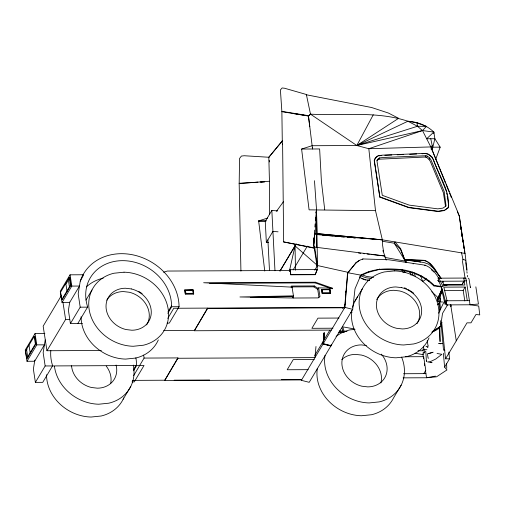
<?xml version="1.0" encoding="UTF-8"?>
<svg xmlns="http://www.w3.org/2000/svg" width="505" height="505" viewBox="0 0 505 505"><rect width="100%" height="100%" fill="white"/><g stroke="black" fill="none" stroke-linecap="round" stroke-linejoin="round"><path stroke-width="0.76" d="M240.923 271.116L239.174 183.549L239.572 158.45L241.415 156.058L244.25 155.742L269.014 157.27M440.65 320.637L440.436 326.855L441.035 326.394M433.751 133.61L433.839 132.064C426.832 125.341 417.502 121.831 407.895 121.232C376.572 110.803 342.857 115.891 310.493 114.162L308.454 115.992L281.878 111.681L282.327 144.196M314.476 180.708L316.534 209.815L315.227 233.455L314.306 234.408M315.985 346.499L314.937 357.609L177.93 358.26L164.636 380.568L301.643 379.918L300.323 379.583L281.399 379.672M330.863 346.007L323.036 344.025L324.077 332.915M330.964 345.837L323.137 343.855L324.229 333.357M359.737 276.993L360.848 275.13L355.009 288.822L352.705 309.357L309.218 382.323L301.39 380.334L344.877 307.375L347.8 272.732L356.36 262.398L359.409 260.384L362.931 258.945L388.623 259.747L425.109 265.194C434.464 268.736 438.908 278.343 443.144 286.676L434.275 285.42C425.507 276.69 413.879 271.343 401.677 269.594C387.6 268.37 373.567 268.136 360.848 275.13L347.8 272.732L347.49 273.243M316.149 211.601L316.035 213.135L316.136 211.608M315.758 220.552L316.534 209.815L317.512 265.542L316.982 270.345L315.24 274.695L290.798 274.808L290.047 269.96M239.174 183.549L269.449 181.232L268.818 157.276L282.352 140.832M268.818 157.276L282.579 140.668M323.528 340.736L324.134 332.902M323.629 340.572L324.235 332.732M323.73 340.402L324.279 333.344M313.447 244.685L313.573 243.12M313.832 239.989L314.009 237.76M314.388 233.146L314.634 230.072M314.886 226.991L315.133 223.917M315.385 220.836L315.631 217.762M313.908 248.119L283.652 241.92L314.186 247.867L313.725 244.439L314.577 233.948L313.794 245.316L317.045 266.312L317.02 265.125M347.547 273.154L344.625 307.791L207.618 308.448L194.324 330.756L331.33 330.1M313.517 245.563L313.719 243.214M313.857 241.655L314.205 237.741M314.344 236.176L314.476 234.61M313.725 244.439L314.754 234.364L333.281 236.088M441.465 291.278L441.856 288.172M461.494 252.532L462.915 259.242L462.561 261.925L465.181 278.874M331.261 344.353L331.065 345.666L323.238 343.684M432.065 150.263L434.868 138.724L433.839 132.064L422.502 130.568L356.814 145.509L312.021 145.724L301.605 149.044L309.085 209.853L375.493 210.648L382.335 239.837L382.588 245.215L383.775 252.898L386.224 260.056M34.832 360.084L33.374 369.086L35.375 382.373L42.742 382.342L52.52 365.929L52.375 364.963A44.535 38.008 30.8 0 1 50.816 350.483M45.216 339.922L43.152 352.679L45.153 365.967L35.375 382.373M69.747 302.047L68.409 310.297L70.41 323.585L82.498 323.528M62.027 302.495L71.811 286.089L79.455 286.051L69.677 302.457L62.027 302.495L60.284 291.227L70.062 274.821L83.653 274.758L80.251 281.134L78.187 293.891L80.194 307.179L70.41 323.585M442.67 282.68L442.948 281.234L443.554 285.148L464.852 285.047L463.773 278.059M289.384 271.217L295.046 245.878L295.04 244.313M448.232 207.744C450.365 190.549 438.435 175.216 433.391 159.441L431.636 156.632L428.486 154.17L426.062 153.356L382.638 155.136L378.378 155.66L375.486 157.642L374.23 160.805L379.861 197.165L408.741 207.662L437.993 211.494L444.122 210.604L448.232 207.744L448.718 205.832M431.106 149.076L432.45 145.377M435.575 159.675L440.177 147.157L434.868 138.724L426.674 138.761L433.839 132.064M306.27 94.751L371.623 107.514L388.427 113.051L398.622 118.315L356.814 145.509L310.493 114.162L306.365 94.498L284.599 88.249L282.131 87.958L280.408 89.928L281.878 111.681M431.112 148.893L432.457 145.263M374.23 160.805L375.486 157.642M377.683 159.258L376.983 161.095L382.285 195.328L409.214 205.118L437.778 208.855L443.005 208.098L446.085 205.958L444.179 191.528L431.118 160.211L429.749 158.021L427.432 156.209L426.012 155.729L383.207 157.484L379.621 157.926L377.683 159.258L376.919 160.54L378.857 159.208L379.621 157.926M440.518 298.019L439.703 300.14L440.486 309.174L438.675 313.207M315.24 274.695L317.058 269.575L290.198 269.702L289.283 271.242M431.617 149.354L432.526 147.189L430.771 138.742M438.971 301.378L437.753 301.378L437.557 299.048L441.824 289.397M441.982 291.284L437.721 300.936L438.933 300.93L439.811 311.37M438.776 299.042L442.127 291.461M440.486 309.174L444.482 301.068M437.557 299.048L441.446 290.356M316.597 234.168L316.673 247.425L316.49 234.522L316.951 233.619L316.534 209.815M373.264 114.793L356.814 145.509L368.82 148.722L430.841 146.93L459.203 215.534L465.067 253.428L467.062 270.238M296.246 243.852L280.054 270.876M44.844 333.559L35.028 333.609L25.25 350.015L26.992 361.283L34.643 361.245L44.421 344.839L36.777 344.871L26.992 361.283M25.553 350.956L34.214 336.418L34.763 336.418L35.924 343.937L27.264 358.474L26.714 358.474L25.553 350.956L26.102 350.95M69.248 277.636L60.587 292.168L61.755 299.686L62.298 299.686L70.959 285.148L69.797 277.63L69.248 277.636L70.416 285.155L61.755 299.686M66.717 282.806L67.417 281.626M69.147 278.728L69.797 277.63M61.402 295.539L43.159 326.154L46.965 350.741L101.366 350.483M26.714 358.474L35.382 343.943L34.214 336.418M46.965 350.741L65.606 319.457L62.992 302.558M85.964 300.09L91.992 289.971M77.776 323.553L87.561 307.141L87.409 306.182A44.535 38.008 30.8 0 1 122.462 260.656A44.535 38.008 30.8 0 1 171.548 305.777L171.694 306.743L167.786 313.308M133.383 369.818L136.123 365.222M168.026 311.686L171.548 305.777M133.528 370.777L136.659 365.532L136.514 364.566A44.535 38.008 30.8 0 0 135.845 357.767M133.617 375.657L144.089 358.077L143.628 355.11M167.736 318.409L173.777 308.265L343.305 307.457L344.625 307.791M184.723 290.116L193.169 289.864L193.649 293.998L185.329 294.036L184.723 290.116L193.169 289.864M185.329 294.036L184.849 289.902M123.132 399.272L130.77 386.451M80.251 281.134A52.337 44.667 30.8 0 1 135.7 255.498A52.337 44.667 30.8 0 1 179.06 306.705L169.282 323.118L167.073 323.124M144.089 358.077L177.88 357.919L164.636 380.568M194.324 330.756L207.568 308.107L207.618 308.448M277.718 210.939L271.841 210.44L265.264 221.474L266.356 242.419L268.559 242.602M266.356 242.419L272.927 231.385L278.078 231.82M279.978 271.153L296.05 244.193M293.178 269.859L307.311 246.143M290.798 274.808L290.198 269.702M314.186 247.867L314.647 247.096L384.949 256.003L370.954 254.432M332.107 288.892L332.498 288.241L315.448 282.213L203.641 282.743L292.079 287.143L291.694 287.793L291.423 286.051L314.306 285.944L318.232 288.5M292.521 297.376L293.43 295.848L292.079 287.143M378.378 155.66L375.335 157.901M314.741 270.169L317.512 265.542L314.647 247.096M317.058 269.575L317.134 270.087M209.55 283.368L315.057 282.863L315.448 282.213M290.905 286.922L313.782 286.815L314.306 285.944M318.952 297.35L317.714 289.371L318.623 287.844L332.498 288.241M321.578 289.567L330.03 289.308L330.504 293.443L322.184 293.481L321.578 289.567L330.03 289.308M322.184 293.481L321.704 289.346M379.861 197.165L374.388 160.546M347.97 272.668L356.36 262.398M359.409 260.384L356.05 262.916M362.628 259.456L362.931 258.945M422.035 153.772L426.062 153.356M378.857 159.208L425.248 157.017L426.012 155.729M345.502 292.136L346.304 290.792M425.248 157.017L426.668 157.491L427.432 156.209M445.524 206.431L443.415 192.815L430.355 161.493L428.985 159.302L429.749 158.021M433.24 159.7L431.636 156.632M314.716 355.533L329.746 330.314M342.706 308.568L343.514 307.21M344.574 305.43L345.376 304.086M360.545 275.642L368.713 272.227L369.022 271.715M354.75 301.504L362.388 288.683M368.713 272.227L379.425 269.424L379.728 268.912M384.936 257.424L405.313 261.11L400.364 249.186L400.673 248.675L395.017 241.92L394.253 243.202L405.313 261.11L405.534 262.55M379.425 269.424L401.374 270.106L401.677 269.594M444.122 210.604L448.383 207.492M413.103 263.964L413.406 263.446M401.374 270.106L412.307 272.555L412.61 272.043M422.956 260.58L424.686 260.378C432.861 263.073 436.295 271.968 441.01 278.343L438.012 278.16M424.806 265.712L425.109 265.194M412.307 272.555L421.34 276.45L421.65 275.938M433.757 271.993L434.066 271.482M441.357 286.979L433.972 285.937L428.865 281.43L429.174 280.919M433.972 285.937L434.275 285.42M442.67 289.144L441.875 290.476L445.05 304.098L446.609 304.092M445.05 304.098L447.039 300.765L443.863 287.143L465.162 287.042L467.27 300.671M446.811 304.565L446.609 304.9L470.041 304.786L478.437 304.023L475.849 286.834M447.613 304.837L442.525 313.371L441.477 320.517L445.555 358.821L449.557 358.802L448.838 352.143M401.166 385.163L393.521 397.984A41.435 35.363 30.8 0 1 371.592 414.719L361.479 415.754A41.435 35.363 30.8 0 1 317.361 368.297M422.414 350.678L423.127 349.479M462.435 283.52L463.154 282.32M423.19 349.896L422.748 350.76L418.014 350.786M443.327 284.555L462.258 284.466L464.234 281.032L466.563 280.692M464.815 300.974L463.173 290.375L465.162 287.042M423.79 373.637L425.772 370.304L423.663 356.675L405.521 356.757M445.555 358.821L466.992 322.853L470.995 322.834L475.95 314.52L479.75 314.899L478.715 306.03L470.041 304.786L465.9 278.047L438.214 278.179L438.687 281.253L464.247 281.134M403.123 377.866L426.555 377.753L436.528 376.818L446.95 369.938L444.602 367.116L449.557 358.802M276.494 211.286L283.419 201.71M442.001 322.278L441.111 323.459L443.51 350.123L444.937 350.116M422.874 353.986L424.326 352.282L423.045 352.288M426.485 126.383L417.49 126.263L356.814 145.509L407.895 121.232L416.966 122.873L426.485 126.383L422.502 130.568L368.82 148.722L375.493 210.648M310.493 114.162L308.789 115.721L282.156 111.428M426.681 278.823L422.628 281.556L420.615 275.642M432.937 331.046L439.811 326.741L440.259 341.525L439.855 341.449L439.401 326.672L439.811 326.741M436.067 329.595L437.311 328.812M438.561 328.029L439.811 327.246M431.724 332.233L439.066 328.149M433.467 331.558L436.806 329.702M438.138 328.963L439.476 328.218M163.639 272.264L167.212 271.052L290.123 270.472M264.759 271.059L258.642 220.919L267.574 218.072M260.858 220.451L258.623 221.165L265.643 221.133M428.549 353.683L432.533 352.414M435.462 376.13L426.555 377.753L425.45 370.607M444.274 210.351L438.144 211.235L408.892 207.41L380.012 196.906M378.939 155.83L381.774 155.477M355.04 329.355L349.788 329.898A41.435 35.363 30.8 0 0 336.084 336.475M253.914 182.545L257.79 182.28M260.896 182.065L264.772 181.8L260.144 182.052M239.193 183.302L257.821 182.191M384.81 155.294L391.792 155.01M397.22 154.789L403.426 154.536M409.624 154.278L416.606 153.993M293.43 295.848L239.951 296.972L293.765 298.026L318.207 297.906L319.974 296.549L318.623 287.844M250.575 297.394L293.039 296.498L293.266 297.95M432.526 147.189L440.177 147.157M301.605 149.044L319.633 148.956L321.414 181.377L324.728 209.777M258.642 220.919L266.444 220.881M290.949 274.556L315.391 274.436M68.819 279.271L68.27 279.278L69.438 286.796L69.98 286.789M438.675 281.152L437.545 280.243M66.363 283.393L65.814 283.393L66.982 290.912L67.525 290.912M70.416 285.155L70.959 285.148M444.242 290.463L463.173 290.375M185.455 293.815L193.775 293.777M322.316 293.266L330.636 293.228M469.404 300.658L445.972 300.772L446.609 304.9C443.889 296.927 442.727 288.292 438.498 280.913M442.62 301.971L440.537 301.977L439.969 296.012M80.194 307.179L87.561 307.141M171.694 306.743L179.06 306.705M338.994 318.049L317.948 318.15L311.888 328.313L332.94 328.212M65.606 319.457L69.551 319.438M163.626 330.56L194.273 330.415M339.366 330.914L347.03 331.394M338.602 332.195L343.242 332.176L344.006 330.895L342.731 326.842L354.049 328.894M35.382 343.943L35.924 343.937M438.529 343.438L442.525 343.419M27.074 349.315L26.531 349.315L27.693 356.833L28.242 356.833M30.698 352.711L30.148 352.711L28.987 345.193M314.293 359.491L293.247 359.592L287.187 369.755L308.239 369.654M45.153 365.967L144.026 365.494L134.248 381.906L132.039 381.913M403.552 373.732L425.917 373.624M132.367 380.379L164.699 380.227M174.162 380.183L209.644 380.012M339.215 332L344.662 332.17M407.99 260.075L415.867 260.34M322.304 235.065L382.335 239.837L465.067 253.428M334.847 236.233L338.767 236.599M341.115 236.813L344.252 237.104M347.389 237.4L349.738 237.615M353.658 237.981L355.223 238.126M358.512 253.037L360.848 253.302M363.177 253.56L364.73 253.737M367.066 253.996L369.401 254.261M366.415 345.502L361.258 344.902A23.483 20.042 30.8 0 0 341.879 363.259A23.483 20.042 30.8 0 0 361.851 386.205L367.76 386.893A23.483 20.042 30.8 0 0 385.788 375.701A23.483 20.042 30.8 0 0 381.326 354.15M373.637 277.378L366.693 276.469L361.599 274.619M371.333 278.457L365.929 277.75L360.103 275.635M369.603 280.288L365.759 279.789L359.831 277.63M367.141 280.243L369.452 280.546M420.602 261.994L404.84 259.968L400.673 248.675M293.291 113.518L308.511 115.973M382.317 241.245L394.253 243.202L400.364 249.186M350.565 312.393L352.054 312.639M443.226 284.959L447.001 285.615M439.123 343.482L440.953 343.804M428.467 346.083L428.063 346.013L427.224 340.604M433.202 352.2L427.438 353.816L428.101 358.121L428.556 358.203M437.059 353.481L441.869 354.321L435.72 359.055L430.456 361.574L427.565 361.915L432.053 362.697L430.898 362.262M415.047 353.229L423.354 354.674M423.846 349.195L426.946 349.782M348.93 272.523L317.512 265.542L295.046 245.878L295.469 270.207M344.877 307.375L352.705 309.357M425.911 153.615L427.729 154.221M315.057 282.863L331.368 288.633M361.902 278.697L365.601 280.041M462.915 259.242L465.326 260.189L465.433 261.041M424.528 260.63L426.51 261.439M424.787 350.918L425.791 351.373L426.416 361.479L426.296 360.804M427.173 346.859L427.981 347.244L425.955 346.177M407.895 121.232L417.49 126.263L422.502 130.568L430.847 146.955M313.782 286.815L317.714 289.371M421.34 276.45L428.865 281.43M427.729 262.101L429.957 263.711L434.262 268.723M428.335 154.429L431.485 156.891M426.668 157.491L428.985 159.302M468.173 278.122L469.012 278.855L470.401 287.667L470.294 286.973M431.769 291.732L438.662 298.196M431.314 269.657L432.779 271.059M438.113 274.278L441.01 278.343L432.943 267.656L428.474 264.128L424.181 262.606L417.016 261.382L406.077 259.829L405.465 260.858L404.991 259.709L424.686 260.378L406.077 259.829L406.525 262.701M435.083 270.03L436.314 271.993M411.739 272.277L413.355 275.844M433.536 160.42L446.496 191.49M409.624 271.696L411.127 275.326M432.804 151.677L445.492 183.062M446.085 184.521L449.033 191.818M449.62 193.276L451.394 197.657M341.967 328.124L342.819 330.826M457.404 211.191L457.94 213.179M414.378 272.971L415.325 276.778M460.257 223.879L460.61 226.183M461.084 229.251L460.85 227.717L461.033 229.276M461.324 230.791L461.564 232.325M461.797 233.859L462.63 239.231M462.87 240.765L463.104 242.299M463.344 243.833L463.584 245.373L463.382 243.846M464.057 248.441L463.868 246.926M446.729 192.998L446.963 194.507M447.196 196.016L448.598 205.074M450.82 304.78L451.041 306.188M450.662 304.578L456.274 340.837M450.51 304.414L450.839 306.529M416.966 122.873L417.49 126.263M441.263 286.524L441.566 288.481M423.373 346.114L424.434 352.989M422.893 354.106L423.581 358.518M424.396 363.808L424.661 365.5M404.568 270.402L404.915 272.668M404.41 270.661L404.644 272.17M402.712 269.689L403.179 272.719M382.998 250.341L383.232 251.875M329.999 290.179L330.403 292.793M193.144 290.728L193.649 293.998M177.88 357.919L177.93 358.26M70.062 274.821L71.811 286.089M35.028 333.609L36.777 344.871M459.203 215.534L463.154 242.318M461.816 234.667L462.043 236.207M460.806 227.799L461.027 229.358M461.81 234.825L462.031 236.384M465.743 262.6L466.708 270.131M269.234 160.382L269.443 161.935M463.249 241.687L464.177 248.99M464.36 250.448L464.543 251.907M466.898 271.621L467.087 273.11M463.123 240.853L463.685 245.411M309.78 126.736L308.454 115.992L312.532 148.994L312.342 147.46M467.359 275.351L467.542 276.86M464.329 250.777L464.505 252.336M458.275 213.287L458.477 215.174M443.39 353.26L444.602 367.116M271.841 210.44L274.979 270.781M267.89 239.85L269.487 270.579M269.462 181.497L269.55 214.65M446.616 363.625L446.755 368.278M282.604 143.944L283.652 241.92M106.713 300.185A23.483 20.042 30.8 0 1 123.409 291.568L129.318 292.256A23.483 20.042 30.8 0 1 146.614 324.949M158.317 339.928A41.435 35.363 30.8 0 1 135.731 358.051L125.619 359.093A41.435 35.363 30.8 0 1 81.078 316.736M138.862 291.53A41.435 35.363 30.8 0 1 142.132 293.639M376.717 299.547A23.483 20.042 30.8 0 1 393.805 290.287L399.714 290.975A23.483 20.042 30.8 0 1 417.01 323.661M429.01 337.933A41.435 35.363 30.8 0 1 406.127 356.77L396.015 357.805A41.435 35.363 30.8 0 1 351.897 310.348M352.553 307.299A41.435 35.363 30.8 0 1 357.584 296.908M404.467 287.774A41.435 35.363 30.8 0 1 406.557 288.772M407.914 289.485A41.435 35.363 30.8 0 1 413.791 293.266M123.782 397.877A41.435 35.363 30.8 0 1 101.196 416L91.083 417.042A41.435 35.363 30.8 0 1 46.542 374.685M116.087 365.02A23.483 20.042 30.8 0 1 97.364 388.181L91.456 387.493A23.483 20.042 30.8 0 1 71.54 365.727M106.227 366.081A23.483 20.042 30.8 0 1 110.671 383.497M133.276 365.071A41.435 35.363 30.8 0 1 108.834 403.186L98.728 404.221A41.435 35.363 30.8 0 1 54.452 366.321M341.778 359.541A23.483 20.042 30.8 0 1 355.602 354.384L361.511 355.072A23.483 20.042 30.8 0 1 380.89 382.954M401.626 357.142A41.435 35.363 30.8 0 1 379.23 401.898L369.123 402.933A41.435 35.363 30.8 0 1 325.005 355.476M86.418 286.878A44.535 38.008 30.8 0 1 103.228 278.141M439.432 303.151L437.81 304.786L439.432 303.151M124.034 272.195L113.928 273.237A41.435 35.363 30.8 0 0 89.928 313.214A41.435 35.363 30.8 0 0 133.263 346.272L143.369 345.231A41.435 35.363 30.8 0 0 167.37 305.254A41.435 35.363 30.8 0 0 124.034 272.195M394.43 270.907L384.324 271.949A41.435 35.363 30.8 0 0 360.324 311.926A41.435 35.363 30.8 0 0 403.659 344.984L413.765 343.949A41.435 35.363 30.8 0 0 437.766 303.966A41.435 35.363 30.8 0 0 394.43 270.907M192.721 290.299L185.436 290.331L185.909 293.38L193.188 293.348L192.721 290.299M329.595 289.725L322.266 289.756L322.745 292.849L330.074 292.812L329.595 289.725M382.335 239.837L315.227 233.455L382.335 239.837M401.702 287.635L395.794 286.947A23.483 20.042 30.8 0 0 376.414 305.31A23.483 20.042 30.8 0 0 396.387 328.256L402.296 328.944A23.483 20.042 30.8 0 0 421.675 310.581A23.483 20.042 30.8 0 0 401.702 287.635M131.306 288.923L125.398 288.235A23.483 20.042 30.8 0 0 106.018 306.598A23.483 20.042 30.8 0 0 125.991 329.544L131.9 330.232A23.483 20.042 30.8 0 0 151.279 311.869A23.483 20.042 30.8 0 0 131.306 288.923M460.585 226.196L460.358 224.656L460.579 226.24"/></g></svg>
